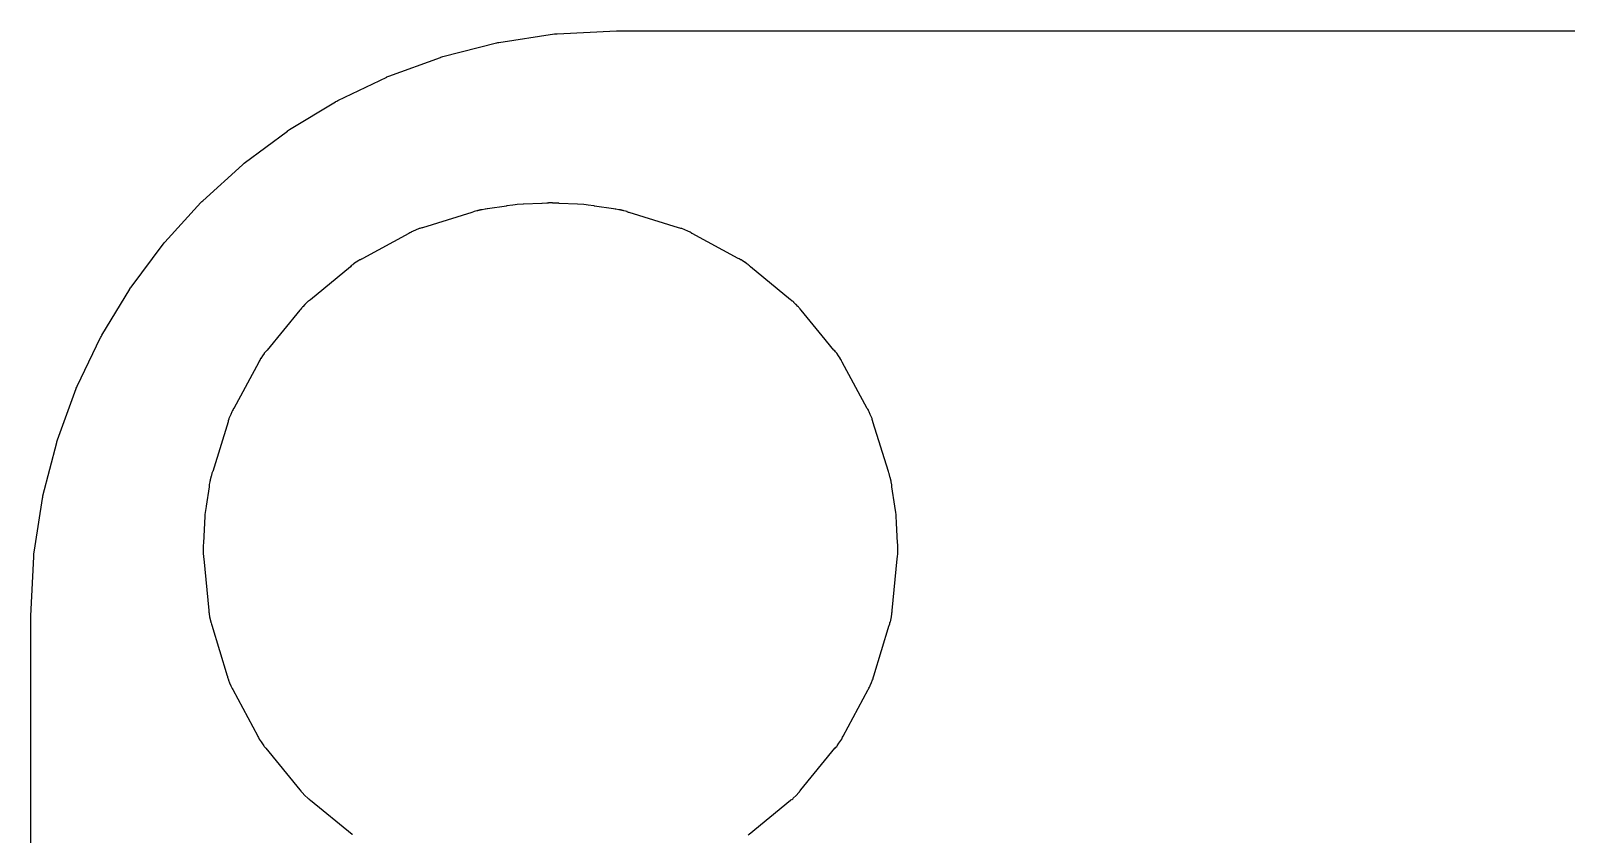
# Model space of a CAD drawing. Extents: x 98.9 to 141.5, y -118.8 to -76.2.
# Drawn here: x 98.89 to 106.42, y -80.15 to -76.21 of the extents above; entities that cross this region are included whole.
import ezdxf

# ---------------------------------------------------------------- set-up
doc = ezdxf.new("R2010")
doc.units = 0
doc.layers.add('BLACK', color=7, linetype='CONTINUOUS')

msp = doc.modelspace()

# ---------------------------------------------------------------- linework, layer by layer
at = {"layer": 'BLACK', "linetype": 'CONTINUOUS'}
for p, q in [((101.188, -76.2662), (101.461, -76.2247)), ((101.461, -76.2247), (101.463, -76.2245)), ((101.463, -76.2245), (101.469, -76.2243)), ((101.469, -76.2243), (101.474, -76.2235)), ((101.474, -76.2235), (101.764, -76.2089)), ((101.764, -76.2089), (101.766, -76.2088)), ((101.766, -76.2088), (101.768, -76.209)), ((101.768, -76.209), (101.771, -76.2088)), ((101.771, -76.2088), (118.116, -76.2088)), ((100.913, -76.336), (101.176, -76.2687)), ((101.176, -76.2687), (101.178, -76.2683)), ((101.178, -76.2683), (101.183, -76.2675)), ((101.183, -76.2675), (101.188, -76.2662)), ((100.649, -76.4316), (100.901, -76.3397)), ((100.901, -76.3397), (100.903, -76.3391)), ((100.903, -76.3391), (100.908, -76.3378)), ((100.908, -76.3378), (100.913, -76.336)), ((100.398, -76.5514), (100.638, -76.4364)), ((100.638, -76.4364), (100.639, -76.4356)), ((100.639, -76.4356), (100.644, -76.4339)), ((100.644, -76.4339), (100.649, -76.4316)), ((100.161, -76.6943), (100.387, -76.5573)), ((100.387, -76.5573), (100.389, -76.5564)), ((100.389, -76.5564), (100.393, -76.5542)), ((100.393, -76.5542), (100.398, -76.5514)), ((100.152, -76.7001), (100.157, -76.6974)), ((100.157, -76.6974), (100.161, -76.6943)), ((99.9401, -76.8586), (100.151, -76.7011)), ((100.151, -76.7011), (100.152, -76.7001)), ((99.7362, -77.043), (99.9307, -76.8664)), ((99.9307, -76.8664), (99.9321, -76.8652)), ((99.9321, -76.8652), (99.9363, -76.8621)), ((99.9363, -76.8621), (99.9401, -76.8586)), ((99.5509, -77.2461), (99.7276, -77.0516)), ((99.7276, -77.0516), (99.7288, -77.0503)), ((99.7288, -77.0503), (99.7327, -77.0469)), ((99.7327, -77.0469), (99.7362, -77.043)), ((101.225, -77.0689), (101.132, -77.0832)), ((101.226, -77.0686), (101.225, -77.0689)), ((101.257, -77.0641), (101.226, -77.0686)), ((101.267, -77.0625), (101.257, -77.064)), ((101.257, -77.064), (101.257, -77.0641)), ((101.257, -77.0641), (101.257, -77.0641)), ((101.277, -77.062), (101.267, -77.0625)), ((101.278, -77.062), (101.277, -77.062)), ((101.277, -77.062), (101.277, -77.062)), ((101.307, -77.0604), (101.278, -77.062)), ((101.308, -77.0605), (101.307, -77.0604)), ((101.309, -77.0604), (101.308, -77.0605)), ((101.399, -77.0559), (101.309, -77.0604)), ((101.4, -77.0558), (101.399, -77.0559)), ((101.423, -77.0546), (101.4, -77.0558)), ((101.425, -77.0543), (101.423, -77.0546)), ((101.428, -77.0543), (101.425, -77.0543)), ((101.429, -77.0542), (101.428, -77.0543)), ((101.431, -77.054), (101.429, -77.0542)), ((101.433, -77.054), (101.431, -77.054)), ((101.435, -77.0538), (101.433, -77.054)), ((101.437, -77.0539), (101.435, -77.0538)), ((101.439, -77.0538), (101.437, -77.0539)), ((101.441, -77.0538), (101.439, -77.0538)), ((101.443, -77.0538), (101.441, -77.0538)), ((101.445, -77.0537), (101.443, -77.0538)), ((101.447, -77.054), (101.445, -77.0537)), ((101.449, -77.054), (101.447, -77.054)), ((101.451, -77.054), (101.449, -77.054)), ((101.453, -77.0542), (101.451, -77.054)), ((101.455, -77.0542), (101.453, -77.0542)), ((101.457, -77.0545), (101.455, -77.0542)), ((101.459, -77.0546), (101.457, -77.0545)), ((101.481, -77.0557), (101.459, -77.0546)), ((101.481, -77.0558), (101.481, -77.0557)), ((101.483, -77.0559), (101.481, -77.0558)), ((101.573, -77.0604), (101.483, -77.0559)), ((101.483, -77.0559), (101.483, -77.0559)), ((101.483, -77.0559), (101.483, -77.0559)), ((101.604, -77.062), (101.573, -77.0603)), ((101.573, -77.0603), (101.573, -77.0604)), ((101.605, -77.062), (101.604, -77.062)), ((101.604, -77.062), (101.604, -77.062)), ((101.615, -77.0625), (101.605, -77.062)), ((101.625, -77.064), (101.615, -77.0625)), ((101.625, -77.0641), (101.625, -77.064)), ((101.625, -77.064), (101.625, -77.064)), ((101.654, -77.0684), (101.625, -77.0641)), ((101.655, -77.0686), (101.654, -77.0684)), ((101.656, -77.0689), (101.655, -77.0686)), ((101.75, -77.0832), (101.656, -77.0689)), ((101.056, -77.1006), (100.813, -77.1761)), ((101.063, -77.0974), (101.056, -77.1006)), ((101.066, -77.0964), (101.063, -77.0974)), ((101.08, -77.0928), (101.066, -77.0964)), ((101.083, -77.092), (101.08, -77.0928)), ((101.085, -77.0915), (101.083, -77.092)), ((101.087, -77.091), (101.085, -77.0915)), ((101.088, -77.0906), (101.087, -77.091)), ((101.09, -77.0901), (101.088, -77.0906)), ((101.092, -77.0895), (101.09, -77.0901)), ((101.094, -77.0892), (101.092, -77.0895)), ((101.096, -77.0888), (101.094, -77.0892)), ((101.098, -77.0883), (101.096, -77.0888)), ((101.1, -77.088), (101.098, -77.0883)), ((101.102, -77.0874), (101.1, -77.088)), ((101.104, -77.0872), (101.102, -77.0874)), ((101.106, -77.0869), (101.104, -77.0872)), ((101.121, -77.0838), (101.106, -77.0869)), ((101.122, -77.0837), (101.121, -77.0838)), ((101.13, -77.0834), (101.122, -77.0837)), ((101.132, -77.0832), (101.13, -77.0834)), ((101.758, -77.0836), (101.75, -77.0832)), ((101.761, -77.084), (101.758, -77.0836)), ((101.776, -77.0869), (101.761, -77.084)), ((101.778, -77.0871), (101.776, -77.0869)), ((101.78, -77.0878), (101.778, -77.0871)), ((101.782, -77.088), (101.78, -77.0878)), ((101.784, -77.0883), (101.782, -77.088)), ((101.786, -77.0888), (101.784, -77.0883)), ((101.788, -77.0891), (101.786, -77.0888)), ((101.79, -77.0898), (101.788, -77.0891)), ((101.792, -77.0901), (101.79, -77.0898)), ((101.794, -77.0906), (101.792, -77.0901)), ((101.795, -77.091), (101.794, -77.0906)), ((101.797, -77.0915), (101.795, -77.091)), ((101.8, -77.0924), (101.797, -77.0915)), ((101.801, -77.0928), (101.8, -77.0924)), ((101.816, -77.0966), (101.801, -77.0928)), ((101.817, -77.0968), (101.816, -77.0966)), ((101.824, -77.1001), (101.817, -77.0968)), ((101.826, -77.1006), (101.824, -77.1001)), ((102.069, -77.1761), (101.826, -77.1006)), ((100.746, -77.204), (100.521, -77.3265)), ((100.751, -77.201), (100.746, -77.204)), ((100.756, -77.1985), (100.751, -77.201)), ((100.757, -77.1975), (100.756, -77.1985)), ((100.76, -77.1954), (100.757, -77.1975)), ((100.764, -77.194), (100.76, -77.1954)), ((100.797, -77.18), (100.764, -77.194)), ((100.764, -77.194), (100.764, -77.194)), ((100.801, -77.1792), (100.797, -77.18)), ((100.806, -77.1776), (100.801, -77.1792)), ((100.811, -77.1766), (100.806, -77.1776)), ((100.813, -77.1761), (100.811, -77.1766)), ((102.075, -77.1772), (102.069, -77.1761)), ((102.08, -77.1788), (102.075, -77.1772)), ((102.081, -77.1792), (102.08, -77.1788)), ((102.085, -77.18), (102.081, -77.1792)), ((102.088, -77.1814), (102.085, -77.18)), ((102.096, -77.1845), (102.088, -77.1814)), ((102.088, -77.1814), (102.088, -77.1814)), ((102.118, -77.194), (102.096, -77.1845)), ((102.096, -77.1845), (102.096, -77.1845)), ((102.122, -77.1955), (102.118, -77.194)), ((102.118, -77.194), (102.118, -77.194)), ((102.125, -77.1975), (102.122, -77.1955)), ((102.13, -77.2001), (102.125, -77.1975)), ((102.134, -77.2032), (102.13, -77.2001)), ((102.136, -77.204), (102.134, -77.2032)), ((102.361, -77.3265), (102.136, -77.204)), ((99.3856, -77.4664), (99.5431, -77.2555)), ((99.5431, -77.2555), (99.5442, -77.2541)), ((99.5442, -77.2541), (99.5478, -77.2503)), ((99.5478, -77.2503), (99.5509, -77.2461)), ((100.461, -77.367), (100.265, -77.5286)), ((100.464, -77.363), (100.461, -77.367)), ((100.469, -77.3595), (100.464, -77.363)), ((100.47, -77.3583), (100.469, -77.3595)), ((100.472, -77.356), (100.47, -77.3583)), ((100.476, -77.3536), (100.472, -77.356)), ((100.489, -77.3447), (100.476, -77.3532)), ((100.476, -77.3532), (100.476, -77.3536)), ((100.501, -77.3369), (100.489, -77.3444)), ((100.489, -77.3444), (100.489, -77.3447)), ((100.489, -77.3447), (100.489, -77.3447)), ((100.502, -77.3358), (100.501, -77.3367)), ((100.501, -77.3367), (100.501, -77.3369)), ((100.506, -77.3333), (100.502, -77.3358)), ((100.509, -77.3321), (100.506, -77.3333)), ((100.514, -77.3295), (100.509, -77.3321)), ((100.519, -77.3274), (100.514, -77.3295)), ((100.521, -77.3265), (100.519, -77.3274)), ((102.366, -77.3287), (102.361, -77.3265)), ((102.371, -77.3314), (102.366, -77.3287)), ((102.373, -77.3321), (102.371, -77.3314)), ((102.376, -77.3333), (102.373, -77.3321)), ((102.38, -77.3358), (102.376, -77.3333)), ((102.38, -77.336), (102.38, -77.3358)), ((102.392, -77.3444), (102.38, -77.336)), ((102.392, -77.3445), (102.392, -77.3444)), ((102.393, -77.3447), (102.392, -77.3445)), ((102.404, -77.3524), (102.393, -77.3447)), ((102.404, -77.3526), (102.404, -77.3524)), ((102.406, -77.3536), (102.404, -77.3526)), ((102.41, -77.356), (102.406, -77.3536)), ((102.412, -77.3583), (102.41, -77.356)), ((102.416, -77.3618), (102.412, -77.3583)), ((102.42, -77.3659), (102.416, -77.3618)), ((102.421, -77.367), (102.42, -77.3659)), ((102.617, -77.5286), (102.421, -77.367)), ((99.2418, -77.7024), (99.3788, -77.4765)), ((99.3788, -77.4765), (99.3797, -77.475)), ((99.3797, -77.475), (99.3829, -77.4709)), ((99.3829, -77.4709), (99.3856, -77.4664)), ((100.213, -77.5799), (100.052, -77.7757)), ((100.217, -77.5752), (100.213, -77.5799)), ((100.22, -77.5708), (100.217, -77.5752)), ((100.221, -77.5693), (100.22, -77.5708)), ((100.223, -77.5669), (100.221, -77.5693)), ((100.226, -77.5637), (100.223, -77.5669)), ((100.227, -77.563), (100.226, -77.5637)), ((100.237, -77.5527), (100.227, -77.563)), ((100.247, -77.5428), (100.237, -77.5522)), ((100.237, -77.5522), (100.237, -77.5527)), ((100.237, -77.5527), (100.237, -77.5527)), ((100.248, -77.5412), (100.247, -77.5425)), ((100.247, -77.5425), (100.247, -77.5428)), ((100.252, -77.538), (100.248, -77.5412)), ((100.254, -77.5364), (100.252, -77.538)), ((100.259, -77.5328), (100.254, -77.5364)), ((100.263, -77.5297), (100.259, -77.5328)), ((100.265, -77.5286), (100.263, -77.5297)), ((102.622, -77.5318), (102.617, -77.5286)), ((102.626, -77.5354), (102.622, -77.5318)), ((102.628, -77.5364), (102.626, -77.5354)), ((102.63, -77.538), (102.628, -77.5364)), ((102.633, -77.5412), (102.63, -77.538)), ((102.634, -77.5418), (102.633, -77.5412)), ((102.644, -77.5522), (102.634, -77.5418)), ((102.645, -77.5523), (102.644, -77.5522)), ((102.645, -77.5527), (102.645, -77.5523)), ((102.654, -77.562), (102.645, -77.5527)), ((102.655, -77.5624), (102.654, -77.562)), ((102.656, -77.5637), (102.655, -77.5624)), ((102.659, -77.5669), (102.656, -77.5637)), ((102.661, -77.5693), (102.659, -77.5669)), ((102.664, -77.5737), (102.661, -77.5693)), ((102.667, -77.5785), (102.664, -77.5737)), ((102.669, -77.5799), (102.667, -77.5785)), ((102.772, -77.7058), (102.669, -77.5799)), ((99.1208, -77.9528), (99.2359, -77.7133)), ((99.2359, -77.7133), (99.2367, -77.7117)), ((99.2367, -77.7117), (99.2395, -77.7072)), ((99.2395, -77.7072), (99.2418, -77.7024)), ((102.83, -77.7757), (102.772, -77.7058)), ((102.772, -77.7058), (102.772, -77.7058)), ((100.016, -77.8256), (100.013, -77.8305)), ((100.017, -77.824), (100.016, -77.8256)), ((100.018, -77.8211), (100.017, -77.824)), ((100.02, -77.8175), (100.018, -77.8211)), ((100.021, -77.817), (100.02, -77.8175)), ((100.029, -77.8044), (100.021, -77.817)), ((100.03, -77.804), (100.029, -77.8044)), ((100.029, -77.8044), (100.029, -77.8044)), ((100.037, -77.7928), (100.03, -77.804)), ((100.038, -77.7911), (100.037, -77.7925)), ((100.037, -77.7925), (100.037, -77.7928)), ((100.041, -77.7875), (100.038, -77.7911)), ((100.043, -77.7853), (100.041, -77.7875)), ((100.047, -77.781), (100.043, -77.7853)), ((100.051, -77.7771), (100.047, -77.781)), ((100.052, -77.7757), (100.051, -77.7771)), ((102.834, -77.7797), (102.83, -77.7757)), ((102.838, -77.784), (102.834, -77.7797)), ((102.839, -77.7853), (102.838, -77.784)), ((102.841, -77.7875), (102.839, -77.7853)), ((102.844, -77.7911), (102.841, -77.7875)), ((102.844, -77.7915), (102.844, -77.7911)), ((102.852, -77.8042), (102.844, -77.7915)), ((102.853, -77.8046), (102.852, -77.8042)), ((102.852, -77.8042), (102.852, -77.8042)), ((102.86, -77.8157), (102.853, -77.8046)), ((102.86, -77.816), (102.86, -77.8157)), ((102.861, -77.8175), (102.86, -77.816)), ((102.864, -77.8211), (102.861, -77.8175)), ((102.865, -77.824), (102.864, -77.8211)), ((102.868, -77.8289), (102.865, -77.824)), ((100.011, -77.8357), (99.8886, -78.0615)), ((100.013, -77.8305), (100.011, -77.8357)), ((102.87, -77.8341), (102.868, -77.8289)), ((102.871, -77.8357), (102.87, -77.8341)), ((102.993, -78.0615), (102.871, -77.8357)), ((99.0241, -78.2162), (99.116, -77.9643)), ((99.116, -77.9643), (99.1166, -77.9627)), ((99.1166, -77.9627), (99.119, -77.9579)), ((99.119, -77.9579), (99.1208, -77.9528)), ((99.8607, -78.1277), (99.7851, -78.3709)), ((99.8617, -78.1224), (99.8607, -78.1277)), ((99.8634, -78.1173), (99.8617, -78.1224)), ((99.8638, -78.1156), (99.8634, -78.1173)), ((99.8645, -78.1119), (99.8638, -78.1156)), ((99.866, -78.1085), (99.8645, -78.1119)), ((99.8734, -78.091), (99.866, -78.1085)), ((99.866, -78.1085), (99.866, -78.1085)), ((99.8785, -78.0788), (99.8734, -78.091)), ((99.8734, -78.091), (99.8734, -78.091)), ((99.8786, -78.0787), (99.8785, -78.0788)), ((99.88, -78.0752), (99.8786, -78.0787)), ((99.8821, -78.0721), (99.88, -78.0752)), ((99.8847, -78.0674), (99.8821, -78.0721)), ((99.8878, -78.063), (99.8847, -78.0674)), ((99.8886, -78.0615), (99.8878, -78.063)), ((102.996, -78.0659), (102.993, -78.0615)), ((102.999, -78.0706), (102.996, -78.0659)), ((103, -78.0721), (102.999, -78.0706)), ((103.002, -78.0752), (103, -78.0721)), ((103.003, -78.0787), (103.002, -78.0752)), ((103.008, -78.091), (103.003, -78.0787)), ((103.003, -78.0787), (103.003, -78.0787)), ((103.016, -78.1084), (103.008, -78.091)), ((103.008, -78.091), (103.008, -78.091)), ((103.016, -78.1085), (103.016, -78.1084)), ((103.017, -78.1119), (103.016, -78.1085)), ((103.018, -78.1156), (103.017, -78.1119)), ((103.02, -78.1207), (103.018, -78.1156)), ((103.021, -78.126), (103.02, -78.1207)), ((103.021, -78.1277), (103.021, -78.126)), ((103.097, -78.3709), (103.021, -78.1277)), ((98.9531, -78.4912), (99.0204, -78.2282)), ((99.0204, -78.2282), (99.0208, -78.2265)), ((99.0208, -78.2265), (99.0228, -78.2214)), ((99.0228, -78.2214), (99.0241, -78.2162)), ((99.7714, -78.4213), (99.7684, -78.4355)), ((99.7716, -78.4189), (99.7714, -78.4213)), ((99.7722, -78.4166), (99.7716, -78.4189)), ((99.7725, -78.4149), (99.7722, -78.4166)), ((99.7727, -78.4134), (99.7725, -78.4149)), ((99.7733, -78.4112), (99.7727, -78.4134)), ((99.7736, -78.4092), (99.7733, -78.4112)), ((99.7742, -78.4072), (99.7736, -78.4092)), ((99.7746, -78.4054), (99.7742, -78.4072)), ((99.7751, -78.4032), (99.7746, -78.4054)), ((99.7755, -78.4018), (99.7751, -78.4032)), ((99.776, -78.3995), (99.7755, -78.4018)), ((99.7768, -78.3972), (99.776, -78.3995)), ((99.7773, -78.3955), (99.7768, -78.3972)), ((99.7811, -78.3806), (99.7773, -78.3955)), ((99.7812, -78.3802), (99.7811, -78.3806)), ((99.7846, -78.3726), (99.7812, -78.3802)), ((99.7851, -78.3709), (99.7846, -78.3726)), ((103.1, -78.3786), (103.097, -78.3709)), ((103.101, -78.3814), (103.1, -78.3786)), ((103.105, -78.3955), (103.101, -78.3814)), ((103.105, -78.3978), (103.105, -78.3955)), ((103.106, -78.4001), (103.105, -78.3978)), ((103.106, -78.4018), (103.106, -78.4001)), ((103.107, -78.4032), (103.106, -78.4018)), ((103.107, -78.4054), (103.107, -78.4032)), ((103.108, -78.4074), (103.107, -78.4054)), ((103.108, -78.4095), (103.108, -78.4074)), ((103.109, -78.4112), (103.108, -78.4095)), ((103.109, -78.4134), (103.109, -78.4112)), ((103.109, -78.4149), (103.109, -78.4134)), ((103.11, -78.4172), (103.109, -78.4149)), ((103.11, -78.4195), (103.11, -78.4172)), ((103.111, -78.4213), (103.11, -78.4195)), ((103.114, -78.4364), (103.111, -78.4213)), ((98.9152, -78.7364), (98.9505, -78.5037)), ((98.9505, -78.5037), (98.9508, -78.5019)), ((98.9508, -78.5019), (98.9522, -78.4966)), ((98.9522, -78.4966), (98.9531, -78.4912)), ((99.7676, -78.4469), (99.7533, -78.5405)), ((99.7681, -78.4386), (99.7676, -78.4469)), ((99.7684, -78.4355), (99.7681, -78.4386)), ((103.114, -78.4368), (103.114, -78.4364)), ((103.114, -78.4451), (103.114, -78.4368)), ((103.114, -78.4469), (103.114, -78.4451)), ((103.129, -78.5405), (103.114, -78.4469)), ((99.7485, -78.5721), (99.7469, -78.5822)), ((99.7529, -78.5429), (99.7485, -78.5718)), ((99.7485, -78.5718), (99.7485, -78.5721)), ((99.7485, -78.5721), (99.7485, -78.5721)), ((99.753, -78.5423), (99.7529, -78.5429)), ((99.7533, -78.5405), (99.753, -78.5423)), ((103.129, -78.5414), (103.129, -78.5405)), ((103.133, -78.5718), (103.129, -78.5414)), ((103.133, -78.5721), (103.133, -78.5718)), ((103.133, -78.5718), (103.133, -78.5718)), ((103.135, -78.5822), (103.133, -78.5721)), ((99.7448, -78.6244), (99.7398, -78.7219)), ((99.7464, -78.5926), (99.7447, -78.6235)), ((99.7447, -78.6235), (99.7448, -78.6244)), ((99.7469, -78.5822), (99.7464, -78.5922)), ((99.7464, -78.5922), (99.7464, -78.5925)), ((99.7464, -78.5925), (99.7464, -78.5926)), ((103.135, -78.5922), (103.135, -78.5822)), ((103.135, -78.5926), (103.135, -78.5922)), ((103.135, -78.5922), (103.135, -78.5922)), ((103.137, -78.622), (103.135, -78.5926)), ((103.137, -78.6226), (103.137, -78.622)), ((103.137, -78.6244), (103.137, -78.6226)), ((103.142, -78.7219), (103.137, -78.6244)), ((99.7397, -78.7236), (99.7384, -78.7319)), ((99.7398, -78.7219), (99.7397, -78.7236)), ((103.143, -78.7301), (103.142, -78.7219)), ((103.144, -78.7331), (103.143, -78.7301)), ((98.8933, -79.0794), (98.9078, -78.7893)), ((98.9078, -78.7893), (98.9079, -78.7875)), ((98.9079, -78.7875), (98.9088, -78.7821)), ((98.9088, -78.7821), (98.9091, -78.7766)), ((98.9091, -78.7766), (98.9152, -78.7365)), ((98.9152, -78.7365), (98.9152, -78.7364)), ((99.7383, -78.7495), (99.7381, -78.7518)), ((99.7381, -78.7518), (99.7382, -78.7542)), ((99.7382, -78.7542), (99.7381, -78.7557)), ((99.7381, -78.7557), (99.7382, -78.7579)), ((99.7382, -78.7579), (99.7383, -78.7597)), ((99.7383, -78.7597), (99.7382, -78.7618)), ((99.7382, -78.7618), (99.7384, -78.7639)), ((99.7384, -78.7477), (99.7383, -78.7495)), ((99.7384, -78.7319), (99.7384, -78.7322)), ((99.7384, -78.7322), (99.7384, -78.7477)), ((99.7384, -78.7639), (99.7384, -78.7661)), ((99.7384, -78.7661), (99.7385, -78.7676)), ((99.7385, -78.7676), (99.7387, -78.7694)), ((99.7387, -78.7694), (99.7386, -78.7717)), ((99.7386, -78.7717), (99.739, -78.7741)), ((99.739, -78.7741), (99.7397, -78.7887)), ((99.7397, -78.7887), (99.7401, -78.7917)), ((99.7401, -78.7917), (99.7417, -78.7998)), ((99.7417, -78.7998), (99.7668, -79.0539)), ((103.115, -79.0539), (103.14, -78.7998)), ((103.14, -78.7981), (103.142, -78.7899)), ((103.14, -78.7998), (103.14, -78.7981)), ((103.142, -78.7896), (103.143, -78.7741)), ((103.142, -78.7899), (103.142, -78.7896)), ((103.143, -78.7477), (103.144, -78.7331)), ((103.144, -78.7501), (103.143, -78.7477)), ((103.143, -78.7639), (103.144, -78.7621)), ((103.143, -78.7661), (103.143, -78.7639)), ((103.143, -78.7676), (103.143, -78.7661)), ((103.143, -78.77), (103.143, -78.7676)), ((103.143, -78.7723), (103.143, -78.77)), ((103.143, -78.7741), (103.143, -78.7723)), ((103.144, -78.7524), (103.144, -78.7501)), ((103.144, -78.7542), (103.144, -78.7524)), ((103.144, -78.7557), (103.144, -78.7542)), ((103.144, -78.7579), (103.144, -78.7557)), ((103.144, -78.76), (103.144, -78.7579)), ((103.144, -78.7621), (103.144, -78.76)), ((98.8931, -79.084), (98.8934, -79.0817)), ((98.8931, -79.0857), (98.8931, -79.084)), ((98.8931, -93.7704), (98.8931, -79.0857)), ((98.8934, -79.0817), (98.8933, -79.0794)), ((99.7668, -79.0539), (99.767, -79.0557)), ((99.767, -79.0557), (99.7669, -79.061)), ((99.7669, -79.061), (99.7674, -79.0664)), ((99.7674, -79.0664), (99.7674, -79.0701)), ((99.7674, -79.0701), (99.7701, -79.0836)), ((99.7701, -79.0836), (99.7701, -79.0836)), ((99.7701, -79.0836), (99.7701, -79.0836)), ((99.7701, -79.0836), (99.7752, -79.1092)), ((103.107, -79.1092), (103.112, -79.0836)), ((103.112, -79.0836), (103.114, -79.0701)), ((103.112, -79.0836), (103.112, -79.0836)), ((103.114, -79.0646), (103.115, -79.0593)), ((103.114, -79.0664), (103.114, -79.0646)), ((103.114, -79.0701), (103.114, -79.0664)), ((103.115, -79.0593), (103.115, -79.0539)), ((99.7752, -79.1092), (99.7767, -79.1127)), ((99.7767, -79.1127), (99.7773, -79.1143)), ((99.7773, -79.1143), (99.7788, -79.1195)), ((99.7788, -79.1195), (99.7809, -79.1244)), ((99.7809, -79.1244), (99.8565, -79.3734)), ((103.025, -79.3734), (103.101, -79.1244)), ((103.101, -79.1244), (103.102, -79.1227)), ((103.102, -79.1227), (103.104, -79.1178)), ((103.104, -79.1178), (103.105, -79.1127)), ((103.105, -79.1127), (103.107, -79.1092)), ((99.8565, -79.3734), (99.857, -79.3751)), ((99.857, -79.3751), (99.858, -79.3804)), ((99.858, -79.3804), (99.8596, -79.3856)), ((99.8596, -79.3856), (99.8603, -79.3891)), ((99.8603, -79.3891), (99.8618, -79.3927)), ((99.8618, -79.3927), (99.8624, -79.3944)), ((99.8624, -79.3944), (99.8624, -79.3944)), ((99.8624, -79.3944), (99.8678, -79.4073)), ((99.8678, -79.4073), (99.8678, -79.4074)), ((99.8678, -79.4074), (99.8678, -79.4074)), ((99.8678, -79.4074), (99.874, -79.4224)), ((103.008, -79.4209), (103.014, -79.4071)), ((103.014, -79.4069), (103.02, -79.3929)), ((103.014, -79.407), (103.014, -79.4069)), ((103.014, -79.4071), (103.014, -79.407)), ((103.02, -79.3927), (103.022, -79.3891)), ((103.02, -79.3929), (103.02, -79.3927)), ((103.022, -79.3856), (103.023, -79.3838)), ((103.022, -79.3891), (103.022, -79.3856)), ((103.023, -79.3838), (103.024, -79.3787)), ((103.024, -79.3787), (103.025, -79.3734)), ((99.874, -79.4224), (99.8741, -79.4225)), ((99.8741, -79.4225), (99.8756, -79.4261)), ((99.8756, -79.4261), (99.8776, -79.4291)), ((99.8776, -79.4291), (99.8786, -79.4306)), ((99.8786, -79.4306), (99.881, -79.4354)), ((99.881, -79.4354), (99.8841, -79.4399)), ((99.8841, -79.4399), (100.007, -79.6694)), ((102.875, -79.6694), (102.998, -79.4399)), ((102.998, -79.4399), (102.999, -79.4383)), ((102.999, -79.4383), (103.002, -79.4339)), ((103.002, -79.4339), (103.004, -79.4291)), ((103.004, -79.4291), (103.006, -79.4261)), ((103.006, -79.4261), (103.008, -79.4225)), ((103.008, -79.4225), (103.008, -79.4209)), ((103.008, -79.4209), (103.008, -79.4209)), ((100.007, -79.6694), (100.007, -79.671)), ((100.007, -79.671), (100.009, -79.676)), ((100.009, -79.676), (100.012, -79.6807)), ((100.012, -79.6807), (100.013, -79.6842)), ((100.013, -79.6842), (100.022, -79.6972)), ((100.022, -79.6972), (100.022, -79.6972)), ((100.022, -79.6972), (100.022, -79.6972)), ((100.022, -79.6972), (100.035, -79.7173)), ((102.846, -79.7173), (102.855, -79.704)), ((102.855, -79.704), (102.869, -79.6842)), ((102.855, -79.704), (102.855, -79.704)), ((102.869, -79.6842), (102.87, -79.6807)), ((102.87, -79.6807), (102.871, -79.6791)), ((102.871, -79.6791), (102.873, -79.6744)), ((102.873, -79.6744), (102.875, -79.6694)), ((100.035, -79.7173), (100.038, -79.72)), ((100.038, -79.72), (100.039, -79.7213)), ((100.039, -79.7213), (100.043, -79.7254)), ((100.043, -79.7254), (100.046, -79.7292)), ((100.046, -79.7292), (100.213, -79.9328)), ((102.668, -79.9328), (102.835, -79.7292)), ((102.835, -79.7292), (102.837, -79.7279)), ((102.837, -79.7279), (102.84, -79.7241)), ((102.84, -79.7241), (102.844, -79.72)), ((102.844, -79.72), (102.846, -79.7173)), ((100.213, -79.9328), (100.215, -79.9342)), ((100.215, -79.9342), (100.217, -79.9387)), ((102.665, -79.9372), (102.668, -79.9328)), ((100.217, -79.9387), (100.221, -79.9427)), ((100.221, -79.9427), (100.223, -79.946)), ((100.223, -79.946), (100.237, -79.96)), ((100.237, -79.96), (100.237, -79.96)), ((100.237, -79.96), (100.237, -79.96)), ((100.237, -79.96), (100.251, -79.974)), ((100.251, -79.974), (100.254, -79.9762)), ((100.254, -79.9762), (100.256, -79.9772)), ((100.256, -79.9772), (100.26, -79.9806)), ((100.26, -79.9806), (100.264, -79.9836)), ((100.264, -79.9836), (100.468, -80.1505)), ((102.414, -80.1505), (102.618, -79.9836)), ((102.618, -79.9836), (102.619, -79.9824)), ((102.619, -79.9824), (102.624, -79.9796)), ((102.624, -79.9796), (102.628, -79.9762)), ((102.628, -79.9762), (102.631, -79.974)), ((102.631, -79.974), (102.645, -79.96)), ((102.645, -79.96), (102.659, -79.946)), ((102.645, -79.96), (102.645, -79.96)), ((102.645, -79.96), (102.645, -79.96)), ((102.659, -79.946), (102.661, -79.9427)), ((102.661, -79.9427), (102.662, -79.9413)), ((102.662, -79.9413), (102.665, -79.9372)), ((100.468, -80.1505), (100.469, -80.1516)), ((102.41, -80.1543), (102.414, -80.1505))]:
    msp.add_line(p, q, dxfattribs=at)

doc.saveas('drawing.dxf')
